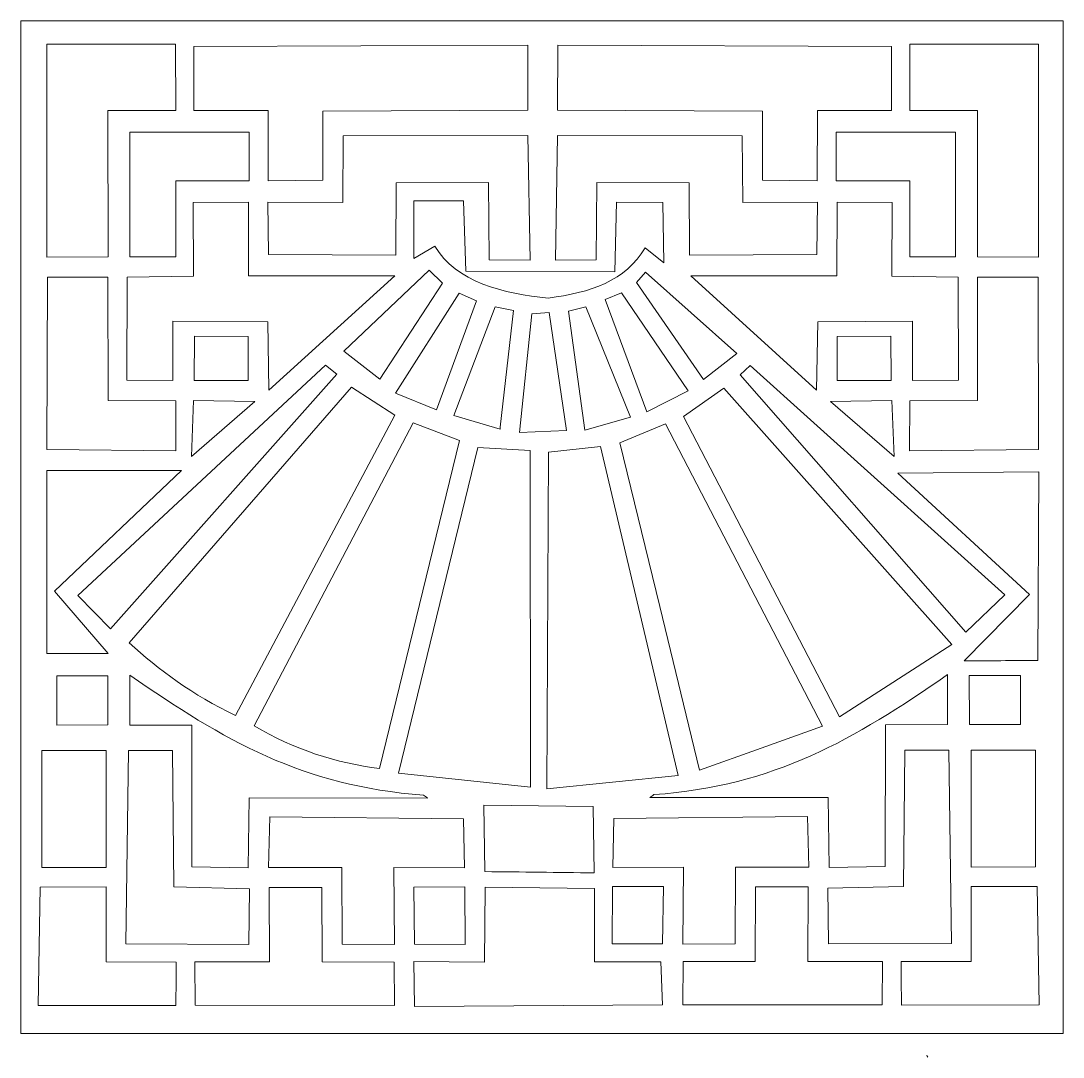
# Model space of a CAD drawing. Header units: centimetres. Extents: x 15 to 27.5, y -9.6 to -3.6.
# Drawn here: x 15.01 to 20.98, y -9.57 to -3.63 of the extents above; entities that cross this region are included whole.
import ezdxf

# ---------------------------------------------------------------- set-up
doc = ezdxf.new("R2010")
doc.units = ezdxf.units.CM
doc.header["$MEASUREMENT"] = 0
doc.layers.add('layer 1', color=7, linetype='Continuous')

msp = doc.modelspace()

# ---------------------------------------------------------------- linework, layer by layer
at = {"layer": 'layer 1', "color": 250, "lineweight": 9}
for points, knots in [([(15.01248, -3.62831), (15.01248, -3.62831), (20.98315, -3.62831), (20.98315, -3.62831), (20.98315, -3.62831), (20.98315, -3.62831), (20.98315, -9.43151), (20.98315, -9.43151), (20.98315, -9.43151), (20.98315, -9.43151), (15.01248, -9.43151), (15.01248, -9.43151), (15.01248, -9.43151), (15.01248, -9.43151), (15.01248, -3.62831), (15.01248, -3.62831)], [0, 0, 0, 0, 0.2, 0.2, 0.2, 0.2, 0.4, 0.4, 0.4, 0.4, 0.6, 0.6, 0.6, 0.6, 1, 1, 1, 1]), ([(15.16127, -3.7623), (15.16127, -3.7623), (15.16091, -4.982), (15.16091, -4.982), (15.16091, -4.982), (15.16091, -4.982), (15.51191, -4.98149), (15.51191, -4.98149), (15.51191, -4.98149), (15.51191, -4.98149), (15.5115, -4.14297), (15.5115, -4.14297), (15.5115, -4.14297), (15.5115, -4.14297), (15.8996, -4.14233), (15.8996, -4.14233), (15.8996, -4.14233), (15.8996, -4.14233), (15.89921, -3.76223), (15.89921, -3.76223), (15.89921, -3.76223), (15.89921, -3.76223), (15.16127, -3.7623), (15.16127, -3.7623)], [0, 0, 0, 0, 0.1428571, 0.1428571, 0.1428571, 0.1428571, 0.2857143, 0.2857143, 0.2857143, 0.2857143, 0.4285714, 0.4285714, 0.4285714, 0.4285714, 0.5714286, 0.5714286, 0.5714286, 0.5714286, 0.7142857, 0.7142857, 0.7142857, 0.7142857, 1, 1, 1, 1]), ([(16.00337, -3.77504), (16.00337, -3.77504), (16.00361, -4.14181), (16.00361, -4.14181), (16.00361, -4.14181), (16.00361, -4.14181), (16.4285, -4.14246), (16.4285, -4.14246), (16.4285, -4.14246), (16.4285, -4.14246), (16.4301, -4.54544), (16.4301, -4.54544), (16.4301, -4.54544), (16.4301, -4.54544), (16.74322, -4.54051), (16.74322, -4.54051), (16.74322, -4.54051), (16.74322, -4.54051), (16.74203, -4.14672), (16.74203, -4.14672), (16.74203, -4.14672), (16.74203, -4.14672), (17.91722, -4.13971), (17.91722, -4.13971), (17.91722, -4.13971), (17.91722, -4.13971), (17.91572, -3.76817), (17.91572, -3.76817), (17.91572, -3.76817), (17.91572, -3.76817), (16.00337, -3.77504), (16.00337, -3.77504)], [0, 0, 0, 0, 0.1111111, 0.1111111, 0.1111111, 0.1111111, 0.2222222, 0.2222222, 0.2222222, 0.2222222, 0.3333333, 0.3333333, 0.3333333, 0.3333333, 0.4444444, 0.4444444, 0.4444444, 0.4444444, 0.5555556, 0.5555556, 0.5555556, 0.5555556, 0.6666667, 0.6666667, 0.6666667, 0.6666667, 0.7777778, 0.7777778, 0.7777778, 0.7777778, 1, 1, 1, 1]), ([(20.00028, -3.77504), (20.00028, -3.77504), (20.00004, -4.14181), (20.00004, -4.14181), (20.00004, -4.14181), (20.00004, -4.14181), (19.57515, -4.14246), (19.57515, -4.14246), (19.57515, -4.14246), (19.57515, -4.14246), (19.57354, -4.54544), (19.57354, -4.54544), (19.57354, -4.54544), (19.57354, -4.54544), (19.26042, -4.54051), (19.26042, -4.54051), (19.26042, -4.54051), (19.26042, -4.54051), (19.26161, -4.14672), (19.26161, -4.14672), (19.26161, -4.14672), (19.26161, -4.14672), (18.08642, -4.13971), (18.08642, -4.13971), (18.08642, -4.13971), (18.08642, -4.13971), (18.08792, -3.76817), (18.08792, -3.76817), (18.08792, -3.76817), (18.08792, -3.76817), (20.00028, -3.77504), (20.00028, -3.77504)], [0, 0, 0, 0, 0.1111111, 0.1111111, 0.1111111, 0.1111111, 0.2222222, 0.2222222, 0.2222222, 0.2222222, 0.3333333, 0.3333333, 0.3333333, 0.3333333, 0.4444444, 0.4444444, 0.4444444, 0.4444444, 0.5555556, 0.5555556, 0.5555556, 0.5555556, 0.6666667, 0.6666667, 0.6666667, 0.6666667, 0.7777778, 0.7777778, 0.7777778, 0.7777778, 1, 1, 1, 1]), ([(20.84238, -3.7623), (20.84238, -3.7623), (20.84273, -4.982), (20.84273, -4.982), (20.84273, -4.982), (20.84273, -4.982), (20.49173, -4.98149), (20.49173, -4.98149), (20.49173, -4.98149), (20.49173, -4.98149), (20.49215, -4.14297), (20.49215, -4.14297), (20.49215, -4.14297), (20.49215, -4.14297), (20.10405, -4.14233), (20.10405, -4.14233), (20.10405, -4.14233), (20.10405, -4.14233), (20.10444, -3.76223), (20.10444, -3.76223), (20.10444, -3.76223), (20.10444, -3.76223), (20.84238, -3.7623), (20.84238, -3.7623)], [0, 0, 0, 0, 0.1428571, 0.1428571, 0.1428571, 0.1428571, 0.2857143, 0.2857143, 0.2857143, 0.2857143, 0.4285714, 0.4285714, 0.4285714, 0.4285714, 0.5714286, 0.5714286, 0.5714286, 0.5714286, 0.7142857, 0.7142857, 0.7142857, 0.7142857, 1, 1, 1, 1]), ([(16.32126, -4.26677), (16.32126, -4.26677), (15.63725, -4.26627), (15.63725, -4.26627), (15.63725, -4.26627), (15.63725, -4.26627), (15.63738, -4.98141), (15.63738, -4.98141), (15.63738, -4.98141), (15.63738, -4.98141), (15.89952, -4.98124), (15.89952, -4.98124), (15.89952, -4.98124), (15.89952, -4.98124), (15.89937, -4.54579), (15.89937, -4.54579), (15.89937, -4.54579), (15.89937, -4.54579), (16.32078, -4.54608), (16.32078, -4.54608), (16.32078, -4.54608), (16.32078, -4.54608), (16.32126, -4.26677), (16.32126, -4.26677)], [0, 0, 0, 0, 0.1428571, 0.1428571, 0.1428571, 0.1428571, 0.2857143, 0.2857143, 0.2857143, 0.2857143, 0.4285714, 0.4285714, 0.4285714, 0.4285714, 0.5714286, 0.5714286, 0.5714286, 0.5714286, 0.7142857, 0.7142857, 0.7142857, 0.7142857, 1, 1, 1, 1]), ([(16.85943, -4.28721), (16.85943, -4.28721), (16.85607, -4.66859), (16.85607, -4.66859), (16.85607, -4.66859), (16.85607, -4.66859), (16.42719, -4.6678), (16.42719, -4.6678), (16.42719, -4.6678), (16.42719, -4.6678), (16.43207, -4.968), (16.43207, -4.968), (16.43207, -4.968), (16.43207, -4.968), (17.16124, -4.97202), (17.16124, -4.97202), (17.16124, -4.97202), (17.16124, -4.97202), (17.162, -4.55702), (17.162, -4.55702), (17.162, -4.55702), (17.162, -4.55702), (17.69077, -4.55474), (17.69077, -4.55474), (17.69077, -4.55474), (17.69077, -4.55474), (17.69538, -4.99845), (17.69538, -4.99845), (17.69538, -4.99845), (17.69538, -4.99845), (17.92925, -5.00047), (17.92925, -5.00047), (17.92925, -5.00047), (17.92925, -5.00047), (17.91745, -4.28588), (17.91745, -4.28588), (17.91745, -4.28588), (17.91745, -4.28588), (16.85943, -4.28721), (16.85943, -4.28721)], [0, 0, 0, 0, 0.0909091, 0.0909091, 0.0909091, 0.0909091, 0.1818182, 0.1818182, 0.1818182, 0.1818182, 0.2727273, 0.2727273, 0.2727273, 0.2727273, 0.3636364, 0.3636364, 0.3636364, 0.3636364, 0.4545455, 0.4545455, 0.4545455, 0.4545455, 0.5454545, 0.5454545, 0.5454545, 0.5454545, 0.6363636, 0.6363636, 0.6363636, 0.6363636, 0.7272727, 0.7272727, 0.7272727, 0.7272727, 0.8181818, 0.8181818, 0.8181818, 0.8181818, 1, 1, 1, 1]), ([(19.14421, -4.28721), (19.14421, -4.28721), (19.14758, -4.66859), (19.14758, -4.66859), (19.14758, -4.66859), (19.14758, -4.66859), (19.57646, -4.6678), (19.57646, -4.6678), (19.57646, -4.6678), (19.57646, -4.6678), (19.57158, -4.968), (19.57158, -4.968), (19.57158, -4.968), (19.57158, -4.968), (18.84241, -4.97202), (18.84241, -4.97202), (18.84241, -4.97202), (18.84241, -4.97202), (18.84164, -4.55702), (18.84164, -4.55702), (18.84164, -4.55702), (18.84164, -4.55702), (18.31287, -4.55474), (18.31287, -4.55474), (18.31287, -4.55474), (18.31287, -4.55474), (18.30827, -4.99845), (18.30827, -4.99845), (18.30827, -4.99845), (18.30827, -4.99845), (18.0744, -5.00047), (18.0744, -5.00047), (18.0744, -5.00047), (18.0744, -5.00047), (18.0862, -4.28588), (18.0862, -4.28588), (18.0862, -4.28588), (18.0862, -4.28588), (19.14421, -4.28721), (19.14421, -4.28721)], [0, 0, 0, 0, 0.0909091, 0.0909091, 0.0909091, 0.0909091, 0.1818182, 0.1818182, 0.1818182, 0.1818182, 0.2727273, 0.2727273, 0.2727273, 0.2727273, 0.3636364, 0.3636364, 0.3636364, 0.3636364, 0.4545455, 0.4545455, 0.4545455, 0.4545455, 0.5454545, 0.5454545, 0.5454545, 0.5454545, 0.6363636, 0.6363636, 0.6363636, 0.6363636, 0.7272727, 0.7272727, 0.7272727, 0.7272727, 0.8181818, 0.8181818, 0.8181818, 0.8181818, 1, 1, 1, 1]), ([(19.68239, -4.26677), (19.68239, -4.26677), (20.3664, -4.26627), (20.3664, -4.26627), (20.3664, -4.26627), (20.3664, -4.26627), (20.36626, -4.98141), (20.36626, -4.98141), (20.36626, -4.98141), (20.36626, -4.98141), (20.10413, -4.98124), (20.10413, -4.98124), (20.10413, -4.98124), (20.10413, -4.98124), (20.10427, -4.54579), (20.10427, -4.54579), (20.10427, -4.54579), (20.10427, -4.54579), (19.68286, -4.54608), (19.68286, -4.54608), (19.68286, -4.54608), (19.68286, -4.54608), (19.68239, -4.26677), (19.68239, -4.26677)], [0, 0, 0, 0, 0.1428571, 0.1428571, 0.1428571, 0.1428571, 0.2857143, 0.2857143, 0.2857143, 0.2857143, 0.4285714, 0.4285714, 0.4285714, 0.4285714, 0.5714286, 0.5714286, 0.5714286, 0.5714286, 0.7142857, 0.7142857, 0.7142857, 0.7142857, 1, 1, 1, 1]), ([(15.6216, -5.09669), (15.6216, -5.09669), (15.61967, -5.68686), (15.61967, -5.68686), (15.61967, -5.68686), (15.61967, -5.68686), (15.88257, -5.68962), (15.88257, -5.68962), (15.88257, -5.68962), (15.88257, -5.68962), (15.88296, -5.34963), (15.88296, -5.34963), (15.88296, -5.34963), (15.88296, -5.34963), (16.4267, -5.35244), (16.4267, -5.35244), (16.4267, -5.35244), (16.4267, -5.35244), (16.4331, -5.74402), (16.4331, -5.74402), (16.4331, -5.74402), (16.4331, -5.74402), (17.154, -5.09046), (17.154, -5.09046), (17.154, -5.09046), (17.154, -5.09046), (16.31692, -5.08991), (16.31692, -5.08991), (16.31692, -5.08991), (16.31692, -5.08991), (16.31595, -4.66832), (16.31595, -4.66832), (16.31595, -4.66832), (16.31595, -4.66832), (16.00046, -4.66956), (16.00046, -4.66956), (16.00046, -4.66956), (16.00046, -4.66956), (16.00108, -5.09086), (16.00108, -5.09086), (16.00108, -5.09086), (16.00108, -5.09086), (15.6216, -5.09669), (15.6216, -5.09669)], [0, 0, 0, 0, 0.0833333, 0.0833333, 0.0833333, 0.0833333, 0.1666667, 0.1666667, 0.1666667, 0.1666667, 0.25, 0.25, 0.25, 0.25, 0.3333333, 0.3333333, 0.3333333, 0.3333333, 0.4166667, 0.4166667, 0.4166667, 0.4166667, 0.5, 0.5, 0.5, 0.5, 0.5833333, 0.5833333, 0.5833333, 0.5833333, 0.6666667, 0.6666667, 0.6666667, 0.6666667, 0.75, 0.75, 0.75, 0.75, 0.8333333, 0.8333333, 0.8333333, 0.8333333, 1, 1, 1, 1]), ([(17.2628, -4.99117), (17.2628, -4.99117), (17.26362, -4.65905), (17.26362, -4.65905), (17.26362, -4.65905), (17.26362, -4.65905), (17.54758, -4.65924), (17.54758, -4.65924), (17.54758, -4.65924), (17.54758, -4.65924), (17.56099, -5.06332), (17.56099, -5.06332), (17.56099, -5.06332), (17.56099, -5.06332), (18.41548, -5.067), (18.41548, -5.067), (18.41548, -5.067), (18.41548, -5.067), (18.42447, -4.66838), (18.42447, -4.66838), (18.42447, -4.66838), (18.42447, -4.66838), (18.68963, -4.66966), (18.68963, -4.66966), (18.68963, -4.66966), (18.68963, -4.66966), (18.69527, -5.01448), (18.69527, -5.01448), (18.69527, -5.01448), (18.69527, -5.01448), (18.58864, -4.92853), (18.58864, -4.92853), (18.58864, -4.92853), (18.47788, -5.11916), (18.27288, -5.18699), (18.03381, -5.217), (18.03381, -5.217), (17.77952, -5.19313), (17.50297, -5.12586), (17.38418, -4.919), (17.38418, -4.919), (17.38418, -4.919), (17.2628, -4.99117), (17.2628, -4.99117)], [0, 0, 0, 0, 0.0833333, 0.0833333, 0.0833333, 0.0833333, 0.1666667, 0.1666667, 0.1666667, 0.1666667, 0.25, 0.25, 0.25, 0.25, 0.3333333, 0.3333333, 0.3333333, 0.3333333, 0.4166667, 0.4166667, 0.4166667, 0.4166667, 0.5, 0.5, 0.5, 0.5, 0.5833333, 0.5833333, 0.5833333, 0.5833333, 0.6666667, 0.6666667, 0.6666667, 0.6666667, 0.75, 0.75, 0.75, 0.75, 0.8333333, 0.8333333, 0.8333333, 0.8333333, 1, 1, 1, 1]), ([(20.38204, -5.09669), (20.38204, -5.09669), (20.38398, -5.68686), (20.38398, -5.68686), (20.38398, -5.68686), (20.38398, -5.68686), (20.12108, -5.68962), (20.12108, -5.68962), (20.12108, -5.68962), (20.12108, -5.68962), (20.12069, -5.34963), (20.12069, -5.34963), (20.12069, -5.34963), (20.12069, -5.34963), (19.57695, -5.35244), (19.57695, -5.35244), (19.57695, -5.35244), (19.57695, -5.35244), (19.57054, -5.74402), (19.57054, -5.74402), (19.57054, -5.74402), (19.57054, -5.74402), (18.84964, -5.09046), (18.84964, -5.09046), (18.84964, -5.09046), (18.84964, -5.09046), (19.68673, -5.08991), (19.68673, -5.08991), (19.68673, -5.08991), (19.68673, -5.08991), (19.6877, -4.66832), (19.6877, -4.66832), (19.6877, -4.66832), (19.6877, -4.66832), (20.00319, -4.66956), (20.00319, -4.66956), (20.00319, -4.66956), (20.00319, -4.66956), (20.00257, -5.09086), (20.00257, -5.09086), (20.00257, -5.09086), (20.00257, -5.09086), (20.38204, -5.09669), (20.38204, -5.09669)], [0, 0, 0, 0, 0.0833333, 0.0833333, 0.0833333, 0.0833333, 0.1666667, 0.1666667, 0.1666667, 0.1666667, 0.25, 0.25, 0.25, 0.25, 0.3333333, 0.3333333, 0.3333333, 0.3333333, 0.4166667, 0.4166667, 0.4166667, 0.4166667, 0.5, 0.5, 0.5, 0.5, 0.5833333, 0.5833333, 0.5833333, 0.5833333, 0.6666667, 0.6666667, 0.6666667, 0.6666667, 0.75, 0.75, 0.75, 0.75, 0.8333333, 0.8333333, 0.8333333, 0.8333333, 1, 1, 1, 1]), ([(17.3514, -5.05669), (17.3514, -5.05669), (16.86206, -5.52069), (16.86206, -5.52069), (16.86206, -5.52069), (16.86206, -5.52069), (17.06931, -5.681), (17.06931, -5.681), (17.06931, -5.681), (17.06931, -5.681), (17.42862, -5.13143), (17.42862, -5.13143), (17.42862, -5.13143), (17.42862, -5.13143), (17.3514, -5.05669), (17.3514, -5.05669)], [0, 0, 0, 0, 0.2, 0.2, 0.2, 0.2, 0.4, 0.4, 0.4, 0.4, 0.6, 0.6, 0.6, 0.6, 1, 1, 1, 1]), ([(18.59093, -5.0688), (18.59093, -5.0688), (18.53929, -5.12812), (18.53929, -5.12812), (18.53929, -5.12812), (18.53929, -5.12812), (18.92252, -5.68307), (18.92252, -5.68307), (18.92252, -5.68307), (18.92252, -5.68307), (19.113, -5.5338), (19.113, -5.5338), (19.113, -5.5338), (19.113, -5.5338), (18.59093, -5.0688), (18.59093, -5.0688)], [0, 0, 0, 0, 0.2, 0.2, 0.2, 0.2, 0.4, 0.4, 0.4, 0.4, 0.6, 0.6, 0.6, 0.6, 1, 1, 1, 1]), ([(15.90083, -6.09209), (15.90083, -6.09209), (15.8995, -5.8059), (15.8995, -5.8059), (15.8995, -5.8059), (15.8995, -5.8059), (15.51192, -5.80326), (15.51192, -5.80326), (15.51192, -5.80326), (15.51192, -5.80326), (15.51037, -5.09763), (15.51037, -5.09763), (15.51037, -5.09763), (15.51037, -5.09763), (15.16428, -5.09752), (15.16428, -5.09752), (15.16428, -5.09752), (15.16428, -5.09752), (15.16153, -6.08546), (15.16153, -6.08546), (15.16153, -6.08546), (15.16153, -6.08546), (15.90083, -6.09209), (15.90083, -6.09209)], [0, 0, 0, 0, 0.1428571, 0.1428571, 0.1428571, 0.1428571, 0.2857143, 0.2857143, 0.2857143, 0.2857143, 0.4285714, 0.4285714, 0.4285714, 0.4285714, 0.5714286, 0.5714286, 0.5714286, 0.5714286, 0.7142857, 0.7142857, 0.7142857, 0.7142857, 1, 1, 1, 1]), ([(20.10281, -6.09209), (20.10281, -6.09209), (20.10415, -5.8059), (20.10415, -5.8059), (20.10415, -5.8059), (20.10415, -5.8059), (20.49172, -5.80326), (20.49172, -5.80326), (20.49172, -5.80326), (20.49172, -5.80326), (20.49327, -5.09763), (20.49327, -5.09763), (20.49327, -5.09763), (20.49327, -5.09763), (20.83937, -5.09752), (20.83937, -5.09752), (20.83937, -5.09752), (20.83937, -5.09752), (20.84212, -6.08546), (20.84212, -6.08546), (20.84212, -6.08546), (20.84212, -6.08546), (20.10281, -6.09209), (20.10281, -6.09209)], [0, 0, 0, 0, 0.1428571, 0.1428571, 0.1428571, 0.1428571, 0.2857143, 0.2857143, 0.2857143, 0.2857143, 0.4285714, 0.4285714, 0.4285714, 0.4285714, 0.5714286, 0.5714286, 0.5714286, 0.5714286, 0.7142857, 0.7142857, 0.7142857, 0.7142857, 1, 1, 1, 1]), ([(17.52309, -5.18835), (17.52309, -5.18835), (17.15832, -5.7614), (17.15832, -5.7614), (17.15832, -5.7614), (17.15832, -5.7614), (17.39372, -5.85693), (17.39372, -5.85693), (17.39372, -5.85693), (17.39372, -5.85693), (17.62322, -5.23348), (17.62322, -5.23348), (17.62322, -5.23348), (17.62322, -5.23348), (17.52309, -5.18835), (17.52309, -5.18835)], [0, 0, 0, 0, 0.2, 0.2, 0.2, 0.2, 0.4, 0.4, 0.4, 0.4, 0.6, 0.6, 0.6, 0.6, 1, 1, 1, 1]), ([(18.35963, -5.22459), (18.35963, -5.22459), (18.59819, -5.86961), (18.59819, -5.86961), (18.59819, -5.86961), (18.59819, -5.86961), (18.8359, -5.7488), (18.8359, -5.7488), (18.8359, -5.7488), (18.8359, -5.7488), (18.45257, -5.18799), (18.45257, -5.18799), (18.45257, -5.18799), (18.45257, -5.18799), (18.35963, -5.22459), (18.35963, -5.22459)], [0, 0, 0, 0, 0.2, 0.2, 0.2, 0.2, 0.4, 0.4, 0.4, 0.4, 0.6, 0.6, 0.6, 0.6, 1, 1, 1, 1]), ([(17.72899, -5.26682), (17.72899, -5.26682), (17.49366, -5.89036), (17.49366, -5.89036), (17.49366, -5.89036), (17.49366, -5.89036), (17.75799, -5.96788), (17.75799, -5.96788), (17.75799, -5.96788), (17.75793, -5.964), (17.75786, -5.96009), (17.7578, -5.9562), (17.7578, -5.9562), (17.7578, -5.9562), (17.83457, -5.28848), (17.83457, -5.28848), (17.83457, -5.28848), (17.83457, -5.28848), (17.72899, -5.26682), (17.72899, -5.26682)], [0, 0, 0, 0, 0.1666667, 0.1666667, 0.1666667, 0.1666667, 0.3333333, 0.3333333, 0.3333333, 0.3333333, 0.5, 0.5, 0.5, 0.5, 0.6666667, 0.6666667, 0.6666667, 0.6666667, 1, 1, 1, 1]), ([(17.94007, -5.30745), (17.94007, -5.30745), (17.86933, -5.98676), (17.86933, -5.98676), (17.86933, -5.98676), (17.86933, -5.98676), (18.13809, -5.97652), (18.13809, -5.97652), (18.13809, -5.97652), (18.13809, -5.97652), (18.03933, -5.29999), (18.03933, -5.29999), (18.03933, -5.29999), (18.03933, -5.29999), (17.94007, -5.30745), (17.94007, -5.30745)], [0, 0, 0, 0, 0.2, 0.2, 0.2, 0.2, 0.4, 0.4, 0.4, 0.4, 0.6, 0.6, 0.6, 0.6, 1, 1, 1, 1]), ([(18.15027, -5.29232), (18.15027, -5.29232), (18.24329, -5.9748), (18.24329, -5.9748), (18.24329, -5.9748), (18.24329, -5.9748), (18.50515, -5.90036), (18.50515, -5.90036), (18.50515, -5.90036), (18.50515, -5.90036), (18.24926, -5.26731), (18.24926, -5.26731), (18.24926, -5.26731), (18.24926, -5.26731), (18.15027, -5.29232), (18.15027, -5.29232)], [0, 0, 0, 0, 0.2, 0.2, 0.2, 0.2, 0.4, 0.4, 0.4, 0.4, 0.6, 0.6, 0.6, 0.6, 1, 1, 1, 1]), ([(16.00714, -5.4353), (16.00714, -5.4353), (16.00569, -5.68878), (16.00569, -5.68878), (16.00569, -5.68878), (16.00569, -5.68878), (16.31467, -5.68873), (16.31467, -5.68873), (16.31467, -5.68873), (16.31467, -5.68873), (16.3144, -5.43676), (16.3144, -5.43676), (16.3144, -5.43676), (16.3144, -5.43676), (16.00714, -5.4353), (16.00714, -5.4353)], [0, 0, 0, 0, 0.2, 0.2, 0.2, 0.2, 0.4, 0.4, 0.4, 0.4, 0.6, 0.6, 0.6, 0.6, 1, 1, 1, 1]), ([(19.9965, -5.4353), (19.9965, -5.4353), (19.99795, -5.68878), (19.99795, -5.68878), (19.99795, -5.68878), (19.99795, -5.68878), (19.68898, -5.68873), (19.68898, -5.68873), (19.68898, -5.68873), (19.68898, -5.68873), (19.68924, -5.43676), (19.68924, -5.43676), (19.68924, -5.43676), (19.68924, -5.43676), (19.9965, -5.4353), (19.9965, -5.4353)], [0, 0, 0, 0, 0.2, 0.2, 0.2, 0.2, 0.4, 0.4, 0.4, 0.4, 0.6, 0.6, 0.6, 0.6, 1, 1, 1, 1]), ([(16.75811, -5.60155), (16.75811, -5.60155), (15.33958, -6.92186), (15.33958, -6.92186), (15.33958, -6.92186), (15.33958, -6.92186), (15.5259, -7.11248), (15.5259, -7.11248), (15.5259, -7.11248), (15.5259, -7.11248), (16.82327, -5.65311), (16.82327, -5.65311), (16.82327, -5.65311), (16.82327, -5.65311), (16.75811, -5.60155), (16.75811, -5.60155)], [0, 0, 0, 0, 0.2, 0.2, 0.2, 0.2, 0.4, 0.4, 0.4, 0.4, 0.6, 0.6, 0.6, 0.6, 1, 1, 1, 1]), ([(19.19013, -5.6027), (19.19013, -5.6027), (19.13253, -5.65625), (19.13253, -5.65625), (19.13253, -5.65625), (19.13253, -5.65625), (20.42529, -7.13172), (20.42529, -7.13172), (20.42529, -7.13172), (20.42529, -7.13172), (20.64978, -6.91759), (20.64978, -6.91759), (20.64978, -6.91759), (20.64978, -6.91759), (19.19013, -5.6027), (19.19013, -5.6027)], [0, 0, 0, 0, 0.2, 0.2, 0.2, 0.2, 0.4, 0.4, 0.4, 0.4, 0.6, 0.6, 0.6, 0.6, 1, 1, 1, 1]), ([(16.90633, -5.72775), (16.90633, -5.72775), (15.63245, -7.19258), (15.63245, -7.19258), (15.63245, -7.19258), (15.80198, -7.34619), (15.99557, -7.4932), (16.24206, -7.60833), (16.24206, -7.60833), (16.24206, -7.60833), (17.15447, -5.88738), (17.15447, -5.88738), (17.15447, -5.88738), (17.15447, -5.88738), (16.90633, -5.72775), (16.90633, -5.72775)], [0, 0, 0, 0, 0.2, 0.2, 0.2, 0.2, 0.4, 0.4, 0.4, 0.4, 0.6, 0.6, 0.6, 0.6, 1, 1, 1, 1]), ([(19.04026, -5.73377), (19.04026, -5.73377), (18.80907, -5.89539), (18.80907, -5.89539), (18.80907, -5.89539), (18.80907, -5.89539), (19.70246, -7.61709), (19.70246, -7.61709), (19.70246, -7.61709), (19.70246, -7.61709), (20.34461, -7.2032), (20.34461, -7.2032), (20.34461, -7.2032), (20.34461, -7.2032), (19.04026, -5.73377), (19.04026, -5.73377)], [0, 0, 0, 0, 0.2, 0.2, 0.2, 0.2, 0.4, 0.4, 0.4, 0.4, 0.6, 0.6, 0.6, 0.6, 1, 1, 1, 1]), ([(16.00147, -5.8037), (16.00147, -5.8037), (15.98919, -6.12544), (15.98919, -6.12544), (15.98919, -6.12544), (15.98919, -6.12544), (16.35234, -5.80965), (16.35234, -5.80965), (16.35234, -5.80965), (16.35234, -5.80965), (16.00147, -5.8037), (16.00147, -5.8037)], [0, 0, 0, 0, 0.25, 0.25, 0.25, 0.25, 0.5, 0.5, 0.5, 0.5, 1, 1, 1, 1]), ([(20.00218, -5.8037), (20.00218, -5.8037), (20.01446, -6.12544), (20.01446, -6.12544), (20.01446, -6.12544), (20.01446, -6.12544), (19.65131, -5.80965), (19.65131, -5.80965), (19.65131, -5.80965), (19.65131, -5.80965), (20.00218, -5.8037), (20.00218, -5.8037)], [0, 0, 0, 0, 0.25, 0.25, 0.25, 0.25, 0.5, 0.5, 0.5, 0.5, 1, 1, 1, 1]), ([(17.26045, -5.93241), (17.26045, -5.93241), (16.34911, -7.66941), (16.34911, -7.66941), (16.34911, -7.66941), (16.57682, -7.8038), (16.82094, -7.88199), (17.06786, -7.91364), (17.06786, -7.91364), (17.06786, -7.91364), (17.52517, -6.03332), (17.52517, -6.03332), (17.52517, -6.03332), (17.52517, -6.03332), (17.26045, -5.93241), (17.26045, -5.93241)], [0, 0, 0, 0, 0.2, 0.2, 0.2, 0.2, 0.4, 0.4, 0.4, 0.4, 0.6, 0.6, 0.6, 0.6, 1, 1, 1, 1]), ([(18.70453, -5.93803), (18.70453, -5.93803), (18.44325, -6.04753), (18.44325, -6.04753), (18.44325, -6.04753), (18.44325, -6.04753), (18.67197, -6.98501), (18.67197, -6.98501), (18.67197, -6.98501), (18.67197, -6.98501), (18.90068, -7.92251), (18.90068, -7.92251), (18.90068, -7.92251), (18.90068, -7.92251), (19.25233, -7.7969), (19.25233, -7.7969), (19.25233, -7.7969), (19.25233, -7.7969), (19.60396, -7.67131), (19.60396, -7.67131), (19.60396, -7.67131), (19.60396, -7.67131), (18.70453, -5.93803), (18.70453, -5.93803)], [0, 0, 0, 0, 0.1428571, 0.1428571, 0.1428571, 0.1428571, 0.2857143, 0.2857143, 0.2857143, 0.2857143, 0.4285714, 0.4285714, 0.4285714, 0.4285714, 0.5714286, 0.5714286, 0.5714286, 0.5714286, 0.7142857, 0.7142857, 0.7142857, 0.7142857, 1, 1, 1, 1]), ([(17.9295, -6.09101), (17.9295, -6.09101), (17.63104, -6.07251), (17.63104, -6.07251), (17.63104, -6.07251), (17.63104, -6.07251), (17.17634, -7.93903), (17.17634, -7.93903), (17.17634, -7.93903), (17.17634, -7.93903), (17.93182, -8.02021), (17.93182, -8.02021), (17.93182, -8.02021), (17.93182, -8.02021), (17.9295, -6.09101), (17.9295, -6.09101)], [0, 0, 0, 0, 0.2, 0.2, 0.2, 0.2, 0.4, 0.4, 0.4, 0.4, 0.6, 0.6, 0.6, 0.6, 1, 1, 1, 1]), ([(18.03489, -6.10098), (18.03489, -6.10098), (18.02552, -8.03036), (18.02552, -8.03036), (18.02552, -8.03036), (18.02552, -8.03036), (18.77843, -7.95373), (18.77843, -7.95373), (18.77843, -7.95373), (18.77843, -7.95373), (18.33249, -6.06688), (18.33249, -6.06688), (18.33249, -6.06688), (18.33249, -6.06688), (18.03489, -6.10098), (18.03489, -6.10098)], [0, 0, 0, 0, 0.2, 0.2, 0.2, 0.2, 0.4, 0.4, 0.4, 0.4, 0.6, 0.6, 0.6, 0.6, 1, 1, 1, 1]), ([(15.16119, -6.20474), (15.16119, -6.20474), (15.1614, -7.2532), (15.1614, -7.2532), (15.1614, -7.2532), (15.1614, -7.2532), (15.51267, -7.25321), (15.51267, -7.25321), (15.51267, -7.25321), (15.51267, -7.25321), (15.20439, -6.89632), (15.20439, -6.89632), (15.20439, -6.89632), (15.20439, -6.89632), (15.93199, -6.20553), (15.93199, -6.20553), (15.93199, -6.20553), (15.93199, -6.20553), (15.16119, -6.20474), (15.16119, -6.20474)], [0, 0, 0, 0, 0.1666667, 0.1666667, 0.1666667, 0.1666667, 0.3333333, 0.3333333, 0.3333333, 0.3333333, 0.5, 0.5, 0.5, 0.5, 0.6666667, 0.6666667, 0.6666667, 0.6666667, 1, 1, 1, 1]), ([(20.83719, -7.29452), (20.83719, -7.29452), (20.84288, -6.2129), (20.84288, -6.2129), (20.84288, -6.2129), (20.84288, -6.2129), (20.03623, -6.22025), (20.03623, -6.22025), (20.03623, -6.22025), (20.03623, -6.22025), (20.79006, -6.91529), (20.79006, -6.91529), (20.79006, -6.91529), (20.79006, -6.91529), (20.41628, -7.29557), (20.41628, -7.29557), (20.41628, -7.29557), (20.55657, -7.29522), (20.6969, -7.29487), (20.83719, -7.29452)], [0, 0, 0, 0, 0.1666667, 0.1666667, 0.1666667, 0.1666667, 0.3333333, 0.3333333, 0.3333333, 0.3333333, 0.5, 0.5, 0.5, 0.5, 0.6666667, 0.6666667, 0.6666667, 0.6666667, 1, 1, 1, 1]), ([(15.21847, -7.38216), (15.21847, -7.38216), (15.21906, -7.66407), (15.21906, -7.66407), (15.21906, -7.66407), (15.21906, -7.66407), (15.51095, -7.66272), (15.51095, -7.66272), (15.51095, -7.66272), (15.51095, -7.66272), (15.51162, -7.38199), (15.51162, -7.38199), (15.51162, -7.38199), (15.51162, -7.38199), (15.21847, -7.38216), (15.21847, -7.38216)], [0, 0, 0, 0, 0.2, 0.2, 0.2, 0.2, 0.4, 0.4, 0.4, 0.4, 0.6, 0.6, 0.6, 0.6, 1, 1, 1, 1]), ([(15.63655, -7.3775), (15.63655, -7.3775), (15.63761, -7.66425), (15.63761, -7.66425), (15.63761, -7.66425), (15.63761, -7.66425), (15.99124, -7.66517), (15.99124, -7.66517), (15.99124, -7.66517), (15.99124, -7.66517), (15.9928, -8.47653), (15.9928, -8.47653), (15.9928, -8.47653), (15.9928, -8.47653), (16.31517, -8.48219), (16.31517, -8.48219), (16.31517, -8.48219), (16.31517, -8.48219), (16.32089, -8.08137), (16.32089, -8.08137), (16.32089, -8.08137), (16.32089, -8.08137), (17.34238, -8.08246), (17.34238, -8.08246), (17.34238, -8.08246), (17.33449, -8.07675), (17.3266, -8.07102), (17.31872, -8.06531), (17.31872, -8.06531), (16.62468, -8.01517), (16.1752, -7.75081), (15.63655, -7.3775)], [0, 0, 0, 0, 0.1111111, 0.1111111, 0.1111111, 0.1111111, 0.2222222, 0.2222222, 0.2222222, 0.2222222, 0.3333333, 0.3333333, 0.3333333, 0.3333333, 0.4444444, 0.4444444, 0.4444444, 0.4444444, 0.5555556, 0.5555556, 0.5555556, 0.5555556, 0.6666667, 0.6666667, 0.6666667, 0.6666667, 0.7777778, 0.7777778, 0.7777778, 0.7777778, 1, 1, 1, 1]), ([(20.32077, -7.37502), (20.32077, -7.37502), (20.31972, -7.66177), (20.31972, -7.66177), (20.31972, -7.66177), (20.31972, -7.66177), (19.96608, -7.66268), (19.96608, -7.66268), (19.96608, -7.66268), (19.96608, -7.66268), (19.96452, -8.47404), (19.96452, -8.47404), (19.96452, -8.47404), (19.96452, -8.47404), (19.64215, -8.47971), (19.64215, -8.47971), (19.64215, -8.47971), (19.64215, -8.47971), (19.63643, -8.07888), (19.63643, -8.07888), (19.63643, -8.07888), (19.63643, -8.07888), (18.61494, -8.07998), (18.61494, -8.07998), (18.61494, -8.07998), (18.62283, -8.07426), (18.63072, -8.06854), (18.6386, -8.06282), (18.6386, -8.06282), (19.33264, -8.01268), (19.78212, -7.74832), (20.32077, -7.37502)], [0, 0, 0, 0, 0.1111111, 0.1111111, 0.1111111, 0.1111111, 0.2222222, 0.2222222, 0.2222222, 0.2222222, 0.3333333, 0.3333333, 0.3333333, 0.3333333, 0.4444444, 0.4444444, 0.4444444, 0.4444444, 0.5555556, 0.5555556, 0.5555556, 0.5555556, 0.6666667, 0.6666667, 0.6666667, 0.6666667, 0.7777778, 0.7777778, 0.7777778, 0.7777778, 1, 1, 1, 1]), ([(20.73885, -7.37968), (20.73885, -7.37968), (20.73826, -7.66158), (20.73826, -7.66158), (20.73826, -7.66158), (20.73826, -7.66158), (20.44638, -7.66023), (20.44638, -7.66023), (20.44638, -7.66023), (20.44638, -7.66023), (20.4457, -7.37951), (20.4457, -7.37951), (20.4457, -7.37951), (20.4457, -7.37951), (20.73885, -7.37968), (20.73885, -7.37968)], [0, 0, 0, 0, 0.2, 0.2, 0.2, 0.2, 0.4, 0.4, 0.4, 0.4, 0.6, 0.6, 0.6, 0.6, 1, 1, 1, 1]), ([(15.1334, -7.81028), (15.1334, -7.81028), (15.13331, -8.47951), (15.13331, -8.47951), (15.13331, -8.47951), (15.13331, -8.47951), (15.50151, -8.48087), (15.50151, -8.48087), (15.50151, -8.48087), (15.50151, -8.48087), (15.50144, -7.81038), (15.50144, -7.81038), (15.50144, -7.81038), (15.50144, -7.81038), (15.1334, -7.81028), (15.1334, -7.81028)], [0, 0, 0, 0, 0.2, 0.2, 0.2, 0.2, 0.4, 0.4, 0.4, 0.4, 0.6, 0.6, 0.6, 0.6, 1, 1, 1, 1]), ([(15.62947, -7.80956), (15.62947, -7.80956), (15.61389, -8.91751), (15.61389, -8.91751), (15.61389, -8.91751), (15.61389, -8.91751), (16.31828, -8.92078), (16.31828, -8.92078), (16.31828, -8.92078), (16.31828, -8.92078), (16.32196, -8.60192), (16.32196, -8.60192), (16.32196, -8.60192), (16.32196, -8.60192), (15.88916, -8.59146), (15.88916, -8.59146), (15.88916, -8.59146), (15.88916, -8.59146), (15.88154, -7.81038), (15.88154, -7.81038), (15.88154, -7.81038), (15.88154, -7.81038), (15.62947, -7.80956), (15.62947, -7.80956)], [0, 0, 0, 0, 0.1428571, 0.1428571, 0.1428571, 0.1428571, 0.2857143, 0.2857143, 0.2857143, 0.2857143, 0.4285714, 0.4285714, 0.4285714, 0.4285714, 0.5714286, 0.5714286, 0.5714286, 0.5714286, 0.7142857, 0.7142857, 0.7142857, 0.7142857, 1, 1, 1, 1]), ([(20.32785, -7.80707), (20.32785, -7.80707), (20.34343, -8.91502), (20.34343, -8.91502), (20.34343, -8.91502), (20.34343, -8.91502), (19.63904, -8.91829), (19.63904, -8.91829), (19.63904, -8.91829), (19.63904, -8.91829), (19.63536, -8.59944), (19.63536, -8.59944), (19.63536, -8.59944), (19.63536, -8.59944), (20.06816, -8.58897), (20.06816, -8.58897), (20.06816, -8.58897), (20.06816, -8.58897), (20.07578, -7.80789), (20.07578, -7.80789), (20.07578, -7.80789), (20.07578, -7.80789), (20.32785, -7.80707), (20.32785, -7.80707)], [0, 0, 0, 0, 0.1428571, 0.1428571, 0.1428571, 0.1428571, 0.2857143, 0.2857143, 0.2857143, 0.2857143, 0.4285714, 0.4285714, 0.4285714, 0.4285714, 0.5714286, 0.5714286, 0.5714286, 0.5714286, 0.7142857, 0.7142857, 0.7142857, 0.7142857, 1, 1, 1, 1]), ([(20.82392, -7.8078), (20.82392, -7.8078), (20.82401, -8.47702), (20.82401, -8.47702), (20.82401, -8.47702), (20.82401, -8.47702), (20.45581, -8.47839), (20.45581, -8.47839), (20.45581, -8.47839), (20.45581, -8.47839), (20.45588, -7.8079), (20.45588, -7.8079), (20.45588, -7.8079), (20.45588, -7.8079), (20.82392, -7.8078), (20.82392, -7.8078)], [0, 0, 0, 0, 0.2, 0.2, 0.2, 0.2, 0.4, 0.4, 0.4, 0.4, 0.6, 0.6, 0.6, 0.6, 1, 1, 1, 1]), ([(18.29646, -8.51116), (18.29646, -8.51116), (18.29025, -8.13127), (18.29025, -8.13127), (18.29025, -8.13127), (18.29025, -8.13127), (17.6646, -8.12396), (17.6646, -8.12396), (17.6646, -8.12396), (17.6646, -8.12396), (17.67081, -8.50386), (17.67081, -8.50386), (17.67081, -8.50386), (17.87935, -8.50629), (18.08793, -8.50872), (18.29646, -8.51116)], [0, 0, 0, 0, 0.2, 0.2, 0.2, 0.2, 0.4, 0.4, 0.4, 0.4, 0.6, 0.6, 0.6, 0.6, 1, 1, 1, 1]), ([(16.438, -8.19079), (16.438, -8.19079), (16.4316, -8.48007), (16.4316, -8.48007), (16.4316, -8.48007), (16.4316, -8.48007), (16.85169, -8.48092), (16.85169, -8.48092), (16.85169, -8.48092), (16.85169, -8.48092), (16.85263, -8.91954), (16.85263, -8.91954), (16.85263, -8.91954), (16.85263, -8.91954), (17.15239, -8.92249), (17.15239, -8.92249), (17.15239, -8.92249), (17.15239, -8.92249), (17.14939, -8.4807), (17.14939, -8.4807), (17.14939, -8.4807), (17.14939, -8.4807), (17.55351, -8.48202), (17.55351, -8.48202), (17.55351, -8.48202), (17.55351, -8.48202), (17.54894, -8.20185), (17.54894, -8.20185), (17.54894, -8.20185), (17.54894, -8.20185), (16.438, -8.19079), (16.438, -8.19079)], [0, 0, 0, 0, 0.1111111, 0.1111111, 0.1111111, 0.1111111, 0.2222222, 0.2222222, 0.2222222, 0.2222222, 0.3333333, 0.3333333, 0.3333333, 0.3333333, 0.4444444, 0.4444444, 0.4444444, 0.4444444, 0.5555556, 0.5555556, 0.5555556, 0.5555556, 0.6666667, 0.6666667, 0.6666667, 0.6666667, 0.7777778, 0.7777778, 0.7777778, 0.7777778, 1, 1, 1, 1]), ([(19.51932, -8.18831), (19.51932, -8.18831), (19.52572, -8.47758), (19.52572, -8.47758), (19.52572, -8.47758), (19.52572, -8.47758), (19.10563, -8.47843), (19.10563, -8.47843), (19.10563, -8.47843), (19.10563, -8.47843), (19.10469, -8.91705), (19.10469, -8.91705), (19.10469, -8.91705), (19.10469, -8.91705), (18.80493, -8.92001), (18.80493, -8.92001), (18.80493, -8.92001), (18.80493, -8.92001), (18.80793, -8.47822), (18.80793, -8.47822), (18.80793, -8.47822), (18.80793, -8.47822), (18.40381, -8.47954), (18.40381, -8.47954), (18.40381, -8.47954), (18.40381, -8.47954), (18.40838, -8.19937), (18.40838, -8.19937), (18.40838, -8.19937), (18.40838, -8.19937), (19.51932, -8.18831), (19.51932, -8.18831)], [0, 0, 0, 0, 0.1111111, 0.1111111, 0.1111111, 0.1111111, 0.2222222, 0.2222222, 0.2222222, 0.2222222, 0.3333333, 0.3333333, 0.3333333, 0.3333333, 0.4444444, 0.4444444, 0.4444444, 0.4444444, 0.5555556, 0.5555556, 0.5555556, 0.5555556, 0.6666667, 0.6666667, 0.6666667, 0.6666667, 0.7777778, 0.7777778, 0.7777778, 0.7777778, 1, 1, 1, 1]), ([(15.90228, -9.02199), (15.90228, -9.02199), (15.50123, -9.02188), (15.50123, -9.02188), (15.50123, -9.02188), (15.50123, -9.02188), (15.50083, -8.59211), (15.50083, -8.59211), (15.50083, -8.59211), (15.50083, -8.59211), (15.12333, -8.5923), (15.12333, -8.5923), (15.12333, -8.5923), (15.12333, -8.5923), (15.11104, -9.27065), (15.11104, -9.27065), (15.11104, -9.27065), (15.11104, -9.27065), (15.9007, -9.27153), (15.9007, -9.27153), (15.9007, -9.27153), (15.90129, -9.18773), (15.90171, -9.10579), (15.90228, -9.02199)], [0, 0, 0, 0, 0.1428571, 0.1428571, 0.1428571, 0.1428571, 0.2857143, 0.2857143, 0.2857143, 0.2857143, 0.4285714, 0.4285714, 0.4285714, 0.4285714, 0.5714286, 0.5714286, 0.5714286, 0.5714286, 0.7142857, 0.7142857, 0.7142857, 0.7142857, 1, 1, 1, 1]), ([(16.43414, -8.59452), (16.43414, -8.59452), (16.4365, -9.02186), (16.4365, -9.02186), (16.4365, -9.02186), (16.4365, -9.02186), (16.00829, -9.02066), (16.00829, -9.02066), (16.00829, -9.02066), (16.00829, -9.02066), (16.01138, -9.26973), (16.01138, -9.26973), (16.01138, -9.26973), (16.01138, -9.26973), (17.15344, -9.27053), (17.15344, -9.27053), (17.15344, -9.27053), (17.15344, -9.27053), (17.15111, -9.02245), (17.15111, -9.02245), (17.15111, -9.02245), (17.15111, -9.02245), (16.73766, -9.02189), (16.73766, -9.02189), (16.73766, -9.02189), (16.73766, -9.02189), (16.73702, -8.59421), (16.73702, -8.59421), (16.73702, -8.59421), (16.73702, -8.59421), (16.43414, -8.59452), (16.43414, -8.59452)], [0, 0, 0, 0, 0.1111111, 0.1111111, 0.1111111, 0.1111111, 0.2222222, 0.2222222, 0.2222222, 0.2222222, 0.3333333, 0.3333333, 0.3333333, 0.3333333, 0.4444444, 0.4444444, 0.4444444, 0.4444444, 0.5555556, 0.5555556, 0.5555556, 0.5555556, 0.6666667, 0.6666667, 0.6666667, 0.6666667, 0.7777778, 0.7777778, 0.7777778, 0.7777778, 1, 1, 1, 1]), ([(17.26303, -8.59265), (17.26303, -8.59265), (17.26836, -8.92028), (17.26836, -8.92028), (17.26836, -8.92028), (17.26836, -8.92028), (17.5572, -8.92087), (17.5572, -8.92087), (17.5572, -8.92087), (17.5572, -8.92087), (17.55588, -8.59186), (17.55588, -8.59186), (17.55588, -8.59186), (17.55588, -8.59186), (17.26303, -8.59265), (17.26303, -8.59265)], [0, 0, 0, 0, 0.2, 0.2, 0.2, 0.2, 0.4, 0.4, 0.4, 0.4, 0.6, 0.6, 0.6, 0.6, 1, 1, 1, 1]), ([(17.67136, -8.59319), (17.67136, -8.59319), (17.66786, -9.02375), (17.66786, -9.02375), (17.66786, -9.02375), (17.66786, -9.02375), (17.26454, -9.01999), (17.26454, -9.01999), (17.26454, -9.01999), (17.26454, -9.01999), (17.26837, -9.27629), (17.26837, -9.27629), (17.26837, -9.27629), (17.26837, -9.27629), (18.68822, -9.26813), (18.68822, -9.26813), (18.68822, -9.26813), (18.68822, -9.26813), (18.67941, -9.02121), (18.67941, -9.02121), (18.67941, -9.02121), (18.67941, -9.02121), (18.29787, -9.02046), (18.29787, -9.02046), (18.29787, -9.02046), (18.29787, -9.02046), (18.29796, -8.60036), (18.29796, -8.60036), (18.29796, -8.60036), (18.29796, -8.60036), (17.67136, -8.59319), (17.67136, -8.59319)], [0, 0, 0, 0, 0.1111111, 0.1111111, 0.1111111, 0.1111111, 0.2222222, 0.2222222, 0.2222222, 0.2222222, 0.3333333, 0.3333333, 0.3333333, 0.3333333, 0.4444444, 0.4444444, 0.4444444, 0.4444444, 0.5555556, 0.5555556, 0.5555556, 0.5555556, 0.6666667, 0.6666667, 0.6666667, 0.6666667, 0.7777778, 0.7777778, 0.7777778, 0.7777778, 1, 1, 1, 1]), ([(18.69429, -8.59016), (18.69429, -8.59016), (18.68896, -8.9178), (18.68896, -8.9178), (18.68896, -8.9178), (18.68896, -8.9178), (18.40012, -8.91839), (18.40012, -8.91839), (18.40012, -8.91839), (18.40012, -8.91839), (18.40144, -8.58938), (18.40144, -8.58938), (18.40144, -8.58938), (18.40144, -8.58938), (18.69429, -8.59016), (18.69429, -8.59016)], [0, 0, 0, 0, 0.2, 0.2, 0.2, 0.2, 0.4, 0.4, 0.4, 0.4, 0.6, 0.6, 0.6, 0.6, 1, 1, 1, 1]), ([(19.52318, -8.59204), (19.52318, -8.59204), (19.52082, -9.01938), (19.52082, -9.01938), (19.52082, -9.01938), (19.52082, -9.01938), (19.94904, -9.01817), (19.94904, -9.01817), (19.94904, -9.01817), (19.94904, -9.01817), (19.94594, -9.26725), (19.94594, -9.26725), (19.94594, -9.26725), (19.94594, -9.26725), (18.80388, -9.26805), (18.80388, -9.26805), (18.80388, -9.26805), (18.80388, -9.26805), (18.80621, -9.01997), (18.80621, -9.01997), (18.80621, -9.01997), (18.80621, -9.01997), (19.21966, -9.01941), (19.21966, -9.01941), (19.21966, -9.01941), (19.21966, -9.01941), (19.22031, -8.59172), (19.22031, -8.59172), (19.22031, -8.59172), (19.22031, -8.59172), (19.52318, -8.59204), (19.52318, -8.59204)], [0, 0, 0, 0, 0.1111111, 0.1111111, 0.1111111, 0.1111111, 0.2222222, 0.2222222, 0.2222222, 0.2222222, 0.3333333, 0.3333333, 0.3333333, 0.3333333, 0.4444444, 0.4444444, 0.4444444, 0.4444444, 0.5555556, 0.5555556, 0.5555556, 0.5555556, 0.6666667, 0.6666667, 0.6666667, 0.6666667, 0.7777778, 0.7777778, 0.7777778, 0.7777778, 1, 1, 1, 1]), ([(20.05504, -9.01951), (20.05504, -9.01951), (20.45609, -9.0194), (20.45609, -9.0194), (20.45609, -9.0194), (20.45609, -9.0194), (20.45649, -8.58962), (20.45649, -8.58962), (20.45649, -8.58962), (20.45649, -8.58962), (20.83399, -8.58982), (20.83399, -8.58982), (20.83399, -8.58982), (20.83399, -8.58982), (20.84628, -9.26816), (20.84628, -9.26816), (20.84628, -9.26816), (20.84628, -9.26816), (20.05662, -9.26905), (20.05662, -9.26905), (20.05662, -9.26905), (20.05603, -9.18525), (20.05562, -9.10331), (20.05504, -9.01951)], [0, 0, 0, 0, 0.1428571, 0.1428571, 0.1428571, 0.1428571, 0.2857143, 0.2857143, 0.2857143, 0.2857143, 0.4285714, 0.4285714, 0.4285714, 0.4285714, 0.5714286, 0.5714286, 0.5714286, 0.5714286, 0.7142857, 0.7142857, 0.7142857, 0.7142857, 1, 1, 1, 1]), ([(20.20185, -9.55568), (20.20388, -9.55956), (20.20589, -9.56342), (20.2079, -9.56728), (20.2079, -9.56728), (20.20589, -9.56342), (20.20388, -9.55956), (20.20185, -9.55568)], [0, 0, 0, 0, 0.3333333, 0.3333333, 0.3333333, 0.3333333, 1, 1, 1, 1])]:
    msp.add_open_spline(points, degree=3, knots=knots, dxfattribs=at)

doc.saveas('drawing.dxf')
